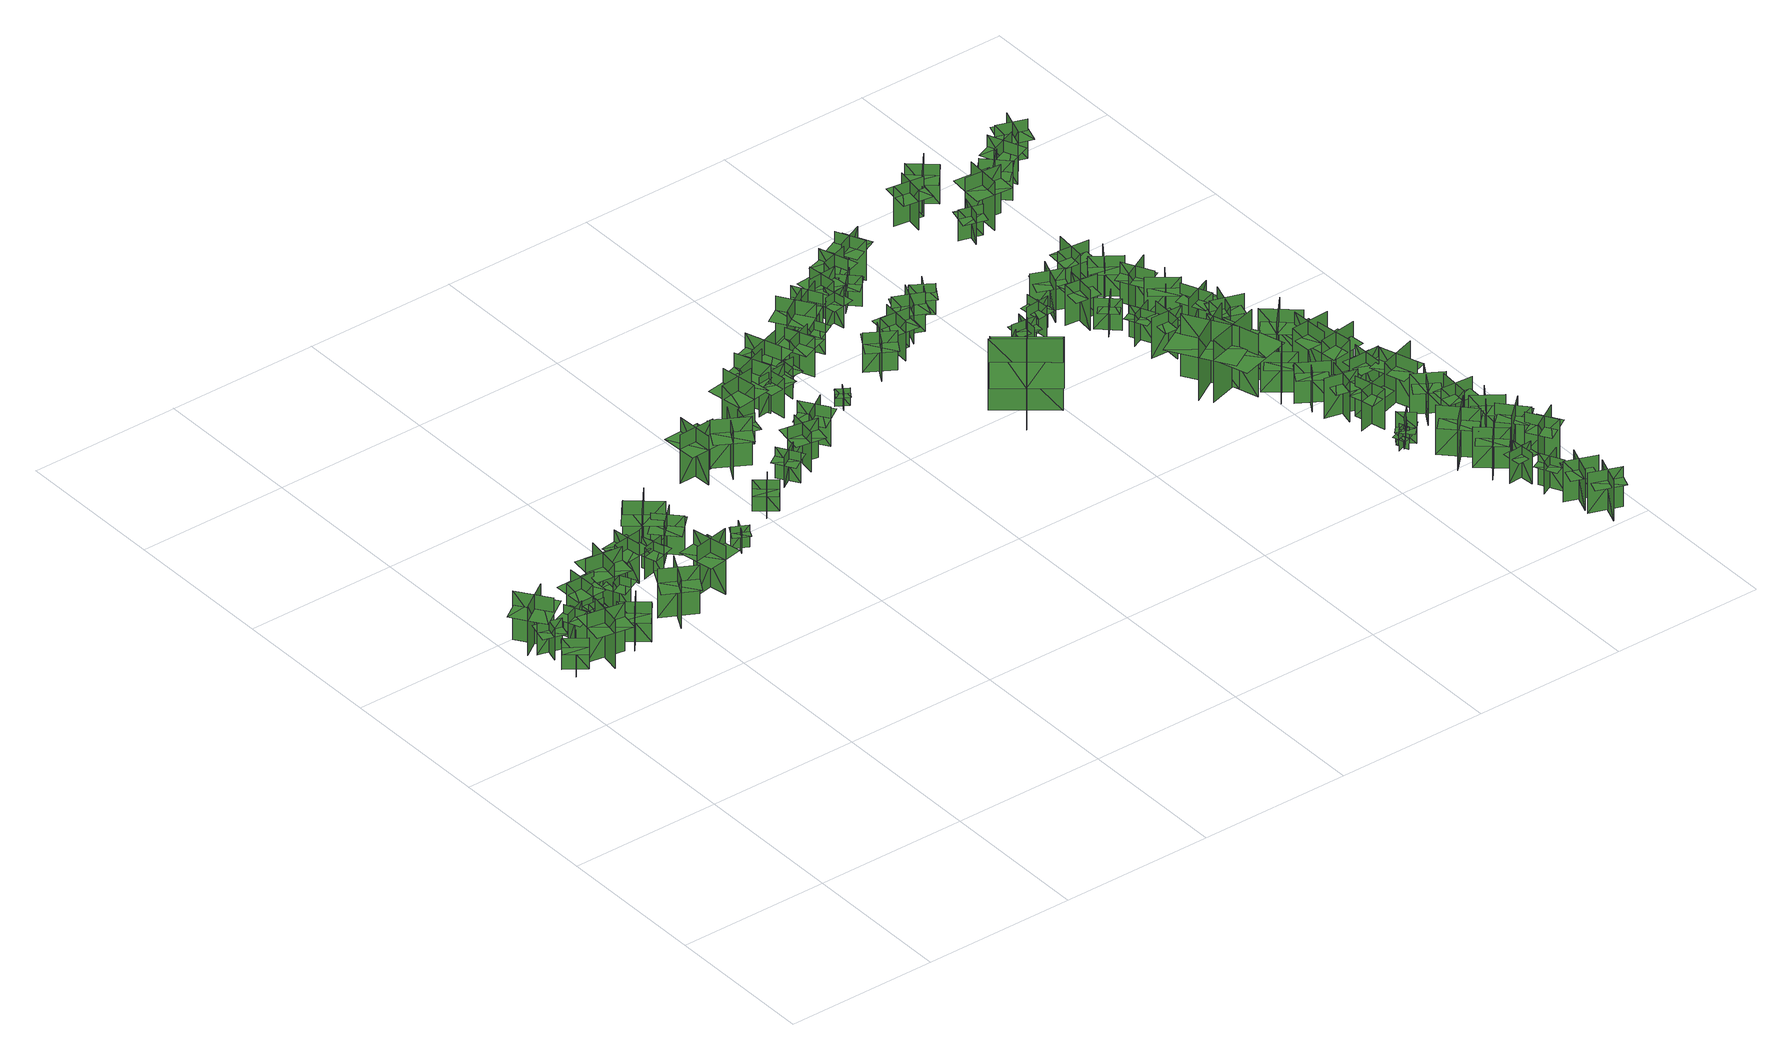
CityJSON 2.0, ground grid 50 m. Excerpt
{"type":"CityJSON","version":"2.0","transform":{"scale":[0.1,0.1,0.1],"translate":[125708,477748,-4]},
"CityObjects":{
"tree1":{"type":"SolitaryVegetationObject","geometry":[{"type":"MultiSurface","lod":"1","boundaries":[[[0,1,2]],[[0,2,3]],[[4,5,6]],[[4,6,7]],[[8,9,10]],[[8,10,11]],[[8,11,12]],[[8,12,13]]]}]},
"tree2":{"type":"SolitaryVegetationObject","geometry":[{"type":"MultiSurface","lod":"1","boundaries":[[[14,15,16]],[[14,16,17]],[[18,19,20]],[[18,20,21]],[[22,23,24]],[[22,24,25]],[[22,25,26]],[[22,26,27]]]}]},
"tree3":{"type":"SolitaryVegetationObject","geometry":[{"type":"MultiSurface","lod":"1","boundaries":[[[28,29,30]],[[28,30,31]],[[32,33,34]],[[32,34,35]],[[36,37,38]],[[36,38,39]],[[36,39,40]],[[36,40,41]]]}]},
"tree4":{"type":"SolitaryVegetationObject","geometry":[{"type":"MultiSurface","lod":"1","boundaries":[[[42,43,44]],[[42,44,45]],[[46,47,48]],[[46,48,49]],[[50,51,52]],[[50,52,53]],[[50,53,54]],[[50,54,55]]]}]},
"tree5":{"type":"SolitaryVegetationObject","geometry":[{"type":"MultiSurface","lod":"1","boundaries":[[[56,57,58]],[[56,58,59]],[[60,61,62]],[[60,62,63]],[[64,65,66]],[[64,66,67]],[[64,67,68]],[[64,68,69]]]}]},
"tree6":{"type":"SolitaryVegetationObject","geometry":[{"type":"MultiSurface","lod":"1","boundaries":[[[70,71,72]],[[70,72,73]],[[74,75,76]],[[74,76,77]],[[78,79,80]],[[78,80,81]],[[78,81,82]],[[78,82,83]]]}]},
"tree7":{"type":"SolitaryVegetationObject","geometry":[{"type":"MultiSurface","lod":"1","boundaries":[[[84,85,86]],[[84,86,87]],[[88,89,90]],[[88,90,91]],[[92,93,94]],[[92,94,95]],[[92,95,96]],[[92,96,97]]]}]},
"tree8":{"type":"SolitaryVegetationObject","geometry":[{"type":"MultiSurface","lod":"1","boundaries":[[[98,99,100]],[[98,100,101]],[[102,103,104]],[[102,104,105]],[[106,107,108]],[[106,108,109]],[[106,109,110]],[[106,110,111]]]}]},
"tree9":{"type":"SolitaryVegetationObject","geometry":[{"type":"MultiSurface","lod":"1","boundaries":[[[112,113,114]],[[112,114,115]],[[116,117,118]],[[116,118,119]],[[120,121,122]],[[120,122,123]],[[120,123,124]],[[120,124,125]]]}]},
"tree10":{"type":"SolitaryVegetationObject","geometry":[{"type":"MultiSurface","lod":"1","boundaries":[[[126,127,128]],[[126,128,129]],[[130,131,132]],[[130,132,133]],[[134,135,136]],[[134,136,137]],[[134,137,138]],[[134,138,139]]]}]},
"tree11":{"type":"SolitaryVegetationObject","geometry":[{"type":"MultiSurface","lod":"1","boundaries":[[[140,141,142]],[[140,142,143]],[[144,145,146]],[[144,146,147]],[[148,149,150]],[[148,150,151]],[[148,151,152]],[[148,152,153]]]}]},
"tree12":{"type":"SolitaryVegetationObject","geometry":[{"type":"MultiSurface","lod":"1","boundaries":[[[154,155,156]],[[154,156,157]],[[158,159,160]],[[158,160,161]],[[162,163,164]],[[162,164,165]],[[162,165,166]],[[162,166,167]]]}]},
"tree13":{"type":"SolitaryVegetationObject","geometry":[{"type":"MultiSurface","lod":"1","boundaries":[[[168,169,170]],[[168,170,171]],[[172,173,174]],[[172,174,175]],[[176,177,178]],[[176,178,179]],[[176,179,180]],[[176,180,181]]]}]},
"tree14":{"type":"SolitaryVegetationObject","geometry":[{"type":"MultiSurface","lod":"1","boundaries":[[[182,183,184]],[[182,184,185]],[[186,187,188]],[[186,188,189]],[[190,191,192]],[[190,192,193]],[[190,193,194]],[[190,194,195]]]}]},
"tree15":{"type":"SolitaryVegetationObject","geometry":[{"type":"MultiSurface","lod":"1","boundaries":[[[196,197,198]],[[196,198,199]],[[200,201,202]],[[200,202,203]],[[204,205,206]],[[204,206,207]],[[204,207,208]],[[204,208,209]]]}]},
"tree16":{"type":"SolitaryVegetationObject","geometry":[{"type":"MultiSurface","lod":"1","boundaries":[[[210,211,212]],[[210,212,213]],[[214,215,216]],[[214,216,217]],[[218,219,220]],[[218,220,221]],[[218,221,222]],[[218,222,223]]]}]},
"tree17":{"type":"SolitaryVegetationObject","geometry":[{"type":"MultiSurface","lod":"1","boundaries":[[[224,225,226]],[[224,226,227]],[[228,229,230]],[[228,230,231]],[[232,233,234]],[[232,234,235]],[[232,235,236]],[[232,236,237]]]}]},
"tree18":{"type":"SolitaryVegetationObject","geometry":[{"type":"MultiSurface","lod":"1","boundaries":[[[238,239,240]],[[238,240,241]],[[242,243,244]],[[242,244,245]],[[246,247,248]],[[246,248,249]],[[246,249,250]],[[246,250,251]]]}]},
"tree19":{"type":"SolitaryVegetationObject","geometry":[{"type":"MultiSurface","lod":"1","boundaries":[[[252,253,254]],[[252,254,255]],[[256,257,258]],[[256,258,259]],[[260,261,262]],[[260,262,263]],[[260,263,264]],[[260,264,265]]]}]},
"tree20":{"type":"SolitaryVegetationObject","geometry":[{"type":"MultiSurface","lod":"1","boundaries":[[[266,267,268]],[[266,268,269]],[[270,271,272]],[[270,272,273]],[[274,275,276]],[[274,276,277]],[[274,277,278]],[[274,278,279]]]}]},
"tree21":{"type":"SolitaryVegetationObject","geometry":[{"type":"MultiSurface","lod":"1","boundaries":[[[280,281,282]],[[280,282,283]],[[284,285,286]],[[284,286,287]],[[288,289,290]],[[288,290,291]],[[288,291,292]],[[288,292,293]]]}]},
"tree22":{"type":"SolitaryVegetationObject","geometry":[{"type":"MultiSurface","lod":"1","boundaries":[[[294,295,296]],[[294,296,297]],[[298,299,300]],[[298,300,301]],[[302,303,304]],[[302,304,305]],[[302,305,306]],[[302,306,307]]]}]},
"tree23":{"type":"SolitaryVegetationObject","geometry":[{"type":"MultiSurface","lod":"1","boundaries":[[[308,309,310]],[[308,310,311]],[[312,313,314]],[[312,314,315]],[[316,317,318]],[[316,318,319]],[[316,319,320]],[[316,320,321]]]}]},
"tree24":{"type":"SolitaryVegetationObject","geometry":[{"type":"MultiSurface","lod":"1","boundaries":[[[322,323,324]],[[322,324,325]],[[326,327,328]],[[326,328,329]],[[330,331,332]],[[330,332,333]],[[330,333,334]],[[330,334,335]]]}]},
"tree25":{"type":"SolitaryVegetationObject","geometry":[{"type":"MultiSurface","lod":"1","boundaries":[[[336,337,338]],[[336,338,339]],[[340,341,342]],[[340,342,343]],[[344,345,346]],[[344,346,347]],[[344,347,348]],[[344,348,349]]]}]},
"tree26":{"type":"SolitaryVegetationObject","geometry":[{"type":"MultiSurface","lod":"1","boundaries":[[[350,351,352]],[[350,352,353]],[[354,355,356]],[[354,356,357]],[[358,359,360]],[[358,360,361]],[[358,361,362]],[[358,362,363]]]}]},
"tree27":{"type":"SolitaryVegetationObject","geometry":[{"type":"MultiSurface","lod":"1","boundaries":[[[364,365,366]],[[364,366,367]],[[368,369,370]],[[368,370,371]],[[372,373,374]],[[372,374,375]],[[372,375,376]],[[372,376,377]]]}]},
"tree28":{"type":"SolitaryVegetationObject","geometry":[{"type":"MultiSurface","lod":"1","boundaries":[[[378,379,380]],[[378,380,381]],[[382,383,384]],[[382,384,385]],[[386,387,388]],[[386,388,389]],[[386,389,390]],[[386,390,391]]]}]},
"tree29":{"type":"SolitaryVegetationObject","geometry":[{"type":"MultiSurface","lod":"1","boundaries":[[[392,393,394]],[[392,394,395]],[[396,397,398]],[[396,398,399]],[[400,401,402]],[[400,402,403]],[[400,403,404]],[[400,404,405]]]}]},
"tree30":{"type":"SolitaryVegetationObject","geometry":[{"type":"MultiSurface","lod":"1","boundaries":[[[406,407,408]],[[406,408,409]],[[410,411,412]],[[410,412,413]],[[414,415,416]],[[414,416,417]],[[414,417,418]],[[414,418,419]]]}]},
"tree31":{"type":"SolitaryVegetationObject","geometry":[{"type":"MultiSurface","lod":"1","boundaries":[[[420,421,422]],[[420,422,423]],[[424,425,426]],[[424,426,427]],[[428,429,430]],[[428,430,431]],[[428,431,432]],[[428,432,433]]]}]},
"tree32":{"type":"SolitaryVegetationObject","geometry":[{"type":"MultiSurface","lod":"1","boundaries":[[[434,435,436]],[[434,436,437]],[[438,439,440]],[[438,440,441]],[[442,443,444]],[[442,444,445]],[[442,445,446]],[[442,446,447]]]}]},
"tree33":{"type":"SolitaryVegetationObject","geometry":[{"type":"MultiSurface","lod":"1","boundaries":[[[448,449,450]],[[448,450,451]],[[452,453,454]],[[452,454,455]],[[456,457,458]],[[456,458,459]],[[456,459,460]],[[456,460,461]]]}]},
"tree34":{"type":"SolitaryVegetationObject","geometry":[{"type":"MultiSurface","lod":"1","boundaries":[[[462,463,464]],[[462,464,465]],[[466,467,468]],[[466,468,469]],[[470,471,472]],[[470,472,473]],[[470,473,474]],[[470,474,475]]]}]},
"tree35":{"type":"SolitaryVegetationObject","geometry":[{"type":"MultiSurface","lod":"1","boundaries":[[[476,477,478]],[[476,478,479]],[[480,481,482]],[[480,482,483]],[[484,485,486]],[[484,486,487]],[[484,487,488]],[[484,488,489]]]}]},
"tree36":{"type":"SolitaryVegetationObject","geometry":[{"type":"MultiSurface","lod":"1","boundaries":[[[490,491,492]],[[490,492,493]],[[494,495,496]],[[494,496,497]],[[498,499,500]],[[498,500,501]],[[498,501,502]],[[498,502,503]]]}]},
"tree37":{"type":"SolitaryVegetationObject","geometry":[{"type":"MultiSurface","lod":"1","boundaries":[[[504,505,506]],[[504,506,507]],[[508,509,510]],[[508,510,511]],[[512,513,514]],[[512,514,515]],[[512,515,516]],[[512,516,517]]]}]},
"tree38":{"type":"SolitaryVegetationObject","geometry":[{"type":"MultiSurface","lod":"1","boundaries":[[[518,519,520]],[[518,520,521]],[[522,523,524]],[[522,524,525]],[[526,527,528]],[[526,528,529]],[[526,529,530]],[[526,530,531]]]}]},
"tree39":{"type":"SolitaryVegetationObject","geometry":[{"type":"MultiSurface","lod":"1","boundaries":[[[532,533,534]],[[532,534,535]],[[536,537,538]],[[536,538,539]],[[540,541,542]],[[540,542,543]],[[540,543,544]],[[540,544,545]]]}]},
"tree40":{"type":"SolitaryVegetationObject","geometry":[{"type":"MultiSurface","lod":"1","boundaries":[[[546,547,548]],[[546,548,549]],[[550,551,552]],[[550,552,553]],[[554,555,556]],[[554,556,557]],[[554,557,558]],[[554,558,559]]]}]},
"tree41":{"type":"SolitaryVegetationObject","geometry":[{"type":"MultiSurface","lod":"1","boundaries":[[[560,561,562]],[[560,562,563]],[[564,565,566]],[[564,566,567]],[[568,569,570]],[[568,570,571]],[[568,571,572]],[[568,572,573]]]}]},
"tree42":{"type":"SolitaryVegetationObject","geometry":[{"type":"MultiSurface","lod":"1","boundaries":[[[574,575,576]],[[574,576,577]],[[578,579,580]],[[578,580,581]],[[582,583,584]],[[582,584,585]],[[582,585,586]],[[582,586,587]]]}]},
"tree43":{"type":"SolitaryVegetationObject","geometry":[{"type":"MultiSurface","lod":"1","boundaries":[[[588,589,590]],[[588,590,591]],[[592,593,594]],[[592,594,595]],[[596,597,598]],[[596,598,599]],[[596,600,601]],[[596,601,597]]]}]},
"tree44":{"type":"SolitaryVegetationObject","geometry":[{"type":"MultiSurface","lod":"1","boundaries":[[[602,603,604]],[[602,604,605]],[[606,607,608]],[[606,608,609]],[[610,611,612]],[[610,612,613]],[[610,613,614]],[[610,614,615]]]}]},
"tree45":{"type":"SolitaryVegetationObject","geometry":[{"type":"MultiSurface","lod":"1","boundaries":[[[616,617,618]],[[616,618,619]],[[620,621,622]],[[620,622,623]],[[624,625,626]],[[624,626,627]],[[624,627,628]],[[624,628,629]]]}]},
"tree46":{"type":"SolitaryVegetationObject","geometry":[{"type":"MultiSurface","lod":"1","boundaries":[[[630,631,632]],[[630,632,633]],[[634,635,636]],[[634,636,637]],[[638,639,640]],[[638,640,641]],[[638,642,643]],[[638,643,639]]]}]},
"tree47":{"type":"SolitaryVegetationObject","geometry":[{"type":"MultiSurface","lod":"1","boundaries":[[[644,645,646]],[[644,646,647]],[[648,649,650]],[[648,650,651]],[[652,653,654]],[[652,654,655]],[[652,655,656]],[[652,656,657]]]}]},
"tree48":{"type":"SolitaryVegetationObject","geometry":[{"type":"MultiSurface","lod":"1","boundaries":[[[658,659,660]],[[658,660,661]],[[662,663,664]],[[662,664,665]],[[666,667,668]],[[666,668,669]],[[666,670,671]],[[666,671,667]]]}]},
"tree49":{"type":"SolitaryVegetationObject","geometry":[{"type":"MultiSurface","lod":"1","boundaries":[[[672,673,674]],[[672,674,675]],[[676,677,678]],[[676,678,679]],[[680,681,682]],[[680,682,683]],[[680,683,684]],[[680,684,685]]]}]},
"tree50":{"type":"SolitaryVegetationObject","geometry":[{"type":"MultiSurface","lod":"1","boundaries":[[[686,687,688]],[[686,688,689]],[[690,691,692]],[[690,692,693]],[[694,695,696]],[[694,696,697]],[[694,697,698]],[[694,698,699]]]}]},
"tree51":{"type":"SolitaryVegetationObject","geometry":[{"type":"MultiSurface","lod":"1","boundaries":[[[700,701,702]],[[700,702,703]],[[704,705,706]],[[704,706,707]],[[708,709,710]],[[708,710,711]],[[708,712,713]],[[708,713,709]]]}]},
"tree52":{"type":"SolitaryVegetationObject","geometry":[{"type":"MultiSurface","lod":"1","boundaries":[[[714,715,716]],[[714,716,717]],[[718,719,720]],[[718,720,721]],[[722,723,724]],[[722,724,725]],[[722,726,727]],[[722,727,723]]]}]},
"tree53":{"type":"SolitaryVegetationObject","geometry":[{"type":"MultiSurface","lod":"1","boundaries":[[[728,729,730]],[[728,730,731]],[[732,733,734]],[[732,734,735]],[[736,737,738]],[[736,738,739]],[[736,740,741]],[[736,741,737]]]}]},
"tree54":{"type":"SolitaryVegetationObject","geometry":[{"type":"MultiSurface","lod":"1","boundaries":[[[742,743,744]],[[742,744,745]],[[746,747,748]],[[746,748,749]],[[750,751,752]],[[750,752,753]],[[750,754,755]],[[750,755,751]]]}]},
"tree55":{"type":"SolitaryVegetationObject","geometry":[{"type":"MultiSurface","lod":"1","boundaries":[[[756,757,758]],[[756,758,759]],[[760,761,762]],[[760,762,763]],[[764,765,766]],[[764,766,767]],[[764,768,769]],[[764,769,765]]]}]},
"tree56":{"type":"SolitaryVegetationObject","geometry":[{"type":"MultiSurface","lod":"1","boundaries":[[[770,771,772]],[[770,772,773]],[[774,775,776]],[[774,776,777]],[[778,779,780]],[[778,780,781]],[[778,782,783]],[[778,783,779]]]}]},
"tree57":{"type":"SolitaryVegetationObject","geometry":[{"type":"MultiSurface","lod":"1","boundaries":[[[784,785,786]],[[784,786,787]],[[788,789,790]],[[788,790,791]],[[792,793,789]],[[792,789,788]],[[794,795,785]],[[794,785,784]],[[784,785,796]],[[784,796,797]],[[784,798,799]],[[784,799,785]]]}]},
"tree58":{"type":"SolitaryVegetationObject","geometry":[{"type":"MultiSurface","lod":"1","boundaries":[[[800,801,802]],[[800,802,803]],[[804,805,806]],[[804,806,807]],[[808,809,810]],[[808,810,811]],[[808,812,813]],[[808,813,809]]]}]},
"tree59":{"type":"SolitaryVegetationObject","geometry":[{"type":"MultiSurface","lod":"1","boundaries":[[[814,815,816]],[[814,816,817]],[[818,819,820]],[[818,820,821]],[[822,823,824]],[[822,824,825]],[[822,826,827]],[[822,827,823]]]}]},
"tree60":{"type":"SolitaryVegetationObject","geometry":[{"type":"MultiSurface","lod":"1","boundaries":[[[828,829,830]],[[828,830,831]],[[832,833,834]],[[832,834,835]],[[836,837,833]],[[836,833,832]],[[838,839,829]],[[838,829,828]],[[828,829,840]],[[828,840,841]],[[828,842,843]],[[828,843,829]]]}]},
"tree61":{"type":"SolitaryVegetationObject","geometry":[{"type":"MultiSurface","lod":"1","boundaries":[[[844,845,846]],[[844,846,847]],[[848,849,850]],[[848,850,851]],[[852,853,854]],[[852,854,855]],[[852,856,857]],[[852,857,853]]]}]},
"tree62":{"type":"SolitaryVegetationObject","geometry":[{"type":"MultiSurface","lod":"1","boundaries":[[[858,859,860]],[[858,860,861]],[[862,863,864]],[[862,864,865]],[[866,867,868]],[[866,868,869]],[[866,870,871]],[[866,871,867]]]}]},
"tree63":{"type":"SolitaryVegetationObject","geometry":[{"type":"MultiSurface","lod":"1","boundaries":[[[872,873,874]],[[872,874,875]],[[876,877,878]],[[876,878,879]],[[880,881,882]],[[880,882,883]],[[880,884,885]],[[880,885,881]]]}]},
"tree64":{"type":"SolitaryVegetationObject","geometry":[{"type":"MultiSurface","lod":"1","boundaries":[[[886,887,888]],[[886,888,889]],[[890,891,892]],[[890,892,893]],[[894,895,896]],[[894,896,897]],[[894,898,899]],[[894,899,895]]]}]},
"tree65":{"type":"SolitaryVegetationObject","geometry":[{"type":"MultiSurface","lod":"1","boundaries":[[[900,901,902]],[[900,902,903]],[[904,905,906]],[[904,906,907]],[[908,909,910]],[[908,910,911]],[[908,912,913]],[[908,913,909]]]}]},
"tree66":{"type":"SolitaryVegetationObject","geometry":[{"type":"MultiSurface","lod":"1","boundaries":[[[914,915,916]],[[914,916,917]],[[918,919,920]],[[918,920,921]],[[922,923,924]],[[922,924,925]],[[922,926,927]],[[922,927,923]]]}]},
"tree67":{"type":"SolitaryVegetationObject","geometry":[{"type":"MultiSurface","lod":"1","boundaries":[[[928,929,930]],[[928,930,931]],[[932,933,934]],[[932,934,935]],[[936,937,938]],[[936,938,939]],[[936,940,941]],[[936,941,937]]]}]},
"tree68":{"type":"SolitaryVegetationObject","geometry":[{"type":"MultiSurface","lod":"1","boundaries":[[[942,943,944]],[[942,944,945]],[[946,947,948]],[[946,948,949]],[[950,951,952]],[[950,952,953]],[[950,954,955]],[[950,955,951]]]}]},
"tree69":{"type":"SolitaryVegetationObject","geometry":[{"type":"MultiSurface","lod":"1","boundaries":[[[956,957,958]],[[956,958,959]],[[960,961,962]],[[960,962,963]],[[964,965,966]],[[964,966,967]],[[964,968,969]],[[964,969,965]]]}]},
"tree70":{"type":"SolitaryVegetationObject","geometry":[{"type":"MultiSurface","lod":"1","boundaries":[[[970,971,972]],[[970,972,973]],[[974,975,976]],[[974,976,977]],[[978,979,980]],[[978,980,981]],[[978,982,983]],[[978,983,979]]]}]},
"tree71":{"type":"SolitaryVegetationObject","geometry":[{"type":"MultiSurface","lod":"1","boundaries":[[[984,985,986]],[[984,986,987]],[[988,989,990]],[[988,990,991]],[[992,993,994]],[[992,994,995]],[[992,995,996]],[[992,996,997]]]}]},
"tree72":{"type":"SolitaryVegetationObject","geometry":[{"type":"MultiSurface","lod":"1","boundaries":[[[998,999,1000]],[[998,1000,1001]],[[1002,1003,1004]],[[1002,1004,1005]],[[1006,1007,1008]],[[1006,1008,1009]],[[1006,1010,1011]],[[1006,1011,1007]]]}]},
"tree73":{"type":"SolitaryVegetationObject","geometry":[{"type":"MultiSurface","lod":"1","boundaries":[[[1012,1013,1014]],[[1012,1014,1015]],[[1016,1017,1018]],[[1016,1018,1019]],[[1020,1021,1022]],[[1020,1022,1023]],[[1020,1024,1025]],[[1020,1025,1021]]]}]},
"tree74":{"type":"SolitaryVegetationObject","geometry":[{"type":"MultiSurface","lod":"1","boundaries":[[[1026,1027,1028]],[[1026,1028,1029]],[[1030,1031,1032]],[[1030,1032,1033]],[[1034,1035,1036]],[[1034,1036,1037]],[[1034,1038,1039]],[[1034,1039,1035]]]}]},
"tree75":{"type":"SolitaryVegetationObject","geometry":[{"type":"MultiSurface","lod":"1","boundaries":[[[1040,1041,1042]],[[1040,1042,1043]],[[1044,1045,1046]],[[1044,1046,1047]],[[1048,1049,1050]],[[1048,1050,1051]],[[1048,1052,1053]],[[1048,1053,1049]]]}]},
"tree76":{"type":"SolitaryVegetationObject","geometry":[{"type":"MultiSurface","lod":"1","boundaries":[[[1054,1055,1056]],[[1054,1056,1057]],[[1058,1059,1060]],[[1058,1060,1061]],[[1062,1063,1064]],[[1062,1064,1065]],[[1062,1066,1067]],[[1062,1067,1063]]]}]},
"tree77":{"type":"SolitaryVegetationObject","geometry":[{"type":"MultiSurface","lod":"1","boundaries":[[[1068,1069,1070]],[[1068,1070,1071]],[[1072,1073,1074]],[[1072,1074,1075]],[[1076,1077,1078]],[[1076,1078,1079]],[[1076,1080,1081]],[[1076,1081,1077]]]}]},
"tree78":{"type":"SolitaryVegetationObject","geometry":[{"type":"MultiSurface","lod":"1","boundaries":[[[1082,1083,1084]],[[1082,1084,1085]],[[1086,1087,1088]],[[1086,1088,1089]],[[1090,1091,1092]],[[1090,1092,1093]],[[1090,1093,1094]],[[1090,1094,1095]]]}]},
"tree79":{"type":"SolitaryVegetationObject","geometry":[{"type":"MultiSurface","lod":"1","boundaries":[[[1096,1097,1098]],[[1096,1098,1099]],[[1100,1101,1102]],[[1100,1102,1103]],[[1104,1105,1106]],[[1104,1106,1107]],[[1104,1108,1109]],[[1104,1109,1105]]]}]},
"tree80":{"type":"SolitaryVegetationObject","geometry":[{"type":"MultiSurface","lod":"1","boundaries":[[[1110,1111,1112]],[[1110,1112,1113]],[[1114,1115,1116]],[[1114,1116,1117]],[[1118,1119,1120]],[[1118,1120,1121]],[[1118,1122,1123]],[[1118,1123,1119]]]}]},
"tree81":{"type":"SolitaryVegetationObject","geometry":[{"type":"MultiSurface","lod":"1","boundaries":[[[1124,1125,1126]],[[1124,1126,1127]],[[1128,1129,1130]],[[1128,1130,1131]],[[1132,1133,1134]],[[1132,1134,1135]],[[1132,1136,1137]],[[1132,1137,1133]]]}]},
"tree82":{"type":"SolitaryVegetationObject","geometry":[{"type":"MultiSurface","lod":"1","boundaries":[[[1138,1139,1140]],[[1138,1140,1141]],[[1142,1143,1144]],[[1142,1144,1145]],[[1146,1147,1148]],[[1146,1148,1149]],[[1146,1150,1151]],[[1146,1151,1147]]]}]},
"tree83":{"type":"SolitaryVegetationObject","geometry":[{"type":"MultiSurface","lod":"1","boundaries":[[[1152,1153,1154]],[[1152,1154,1155]],[[1156,1157,1158]],[[1156,1158,1159]],[[1160,1161,1162]],[[1160,1162,1163]],[[1160,1164,1165]],[[1160,1165,1161]]]}]},
"tree84":{"type":"SolitaryVegetationObject","geometry":[{"type":"MultiSurface","lod":"1","boundaries":[[[1166,1167,1168]],[[1166,1168,1169]],[[1170,1171,1172]],[[1170,1172,1173]],[[1174,1175,1176]],[[1174,1176,1177]],[[1174,1178,1179]],[[1174,1179,1175]]]}]},
"tree85":{"type":"SolitaryVegetationObject","geometry":[{"type":"MultiSurface","lod":"1","boundaries":[[[1180,1181,1182]],[[1180,1182,1183]],[[1184,1185,1186]],[[1184,1186,1187]],[[1188,1189,1190]],[[1188,1190,1191]],[[1188,1192,1193]],[[1188,1193,1189]]]}]},
"tree86":{"type":"SolitaryVegetationObject","geometry":[{"type":"MultiSurface","lod":"1","boundaries":[[[1194,1195,1196]],[[1194,1196,1197]],[[1198,1199,1200]],[[1198,1200,1201]],[[1202,1203,1204]],[[1202,1204,1205]],[[1202,1206,1207]],[[1202,1207,1203]]]}]},
"tree87":{"type":"SolitaryVegetationObject","geometry":[{"type":"MultiSurface","lod":"1","boundaries":[[[1208,1209,1210]],[[1208,1210,1211]],[[1212,1213,1214]],[[1212,1214,1215]],[[1216,1217,1218]],[[1216,1218,1219]],[[1216,1220,1221]],[[1216,1221,1217]]]}]},
"tree88":{"type":"SolitaryVegetationObject","geometry":[{"type":"MultiSurface","lod":"1","boundaries":[[[1222,1223,1224]],[[1222,1224,1225]],[[1226,1227,1228]],[[1226,1228,1229]],[[1230,1231,1232]],[[1230,1232,1233]],[[1230,1234,1235]],[[1230,1235,1231]]]}]},
"tree89":{"type":"SolitaryVegetationObject","geometry":[{"type":"MultiSurface","lod":"1","boundaries":[[[1236,1237,1238]],[[1236,1238,1239]],[[1240,1241,1242]],[[1240,1242,1243]],[[1244,1245,1246]],[[1244,1246,1247]],[[1244,1247,1248]],[[1244,1248,1249]]]}]},
"tree90":{"type":"SolitaryVegetationObject","geometry":[{"type":"MultiSurface","lod":"1","boundaries":[[[1250,1251,1252]],[[1250,1252,1253]],[[1254,1255,1256]],[[1254,1256,1257]],[[1258,1259,1260]],[[1258,1260,1261]],[[1258,1261,1262]],[[1258,1262,1263]]]}]},
"tree91":{"type":"SolitaryVegetationObject","geometry":[{"type":"MultiSurface","lod":"1","boundaries":[[[1264,1265,1266]],[[1264,1266,1267]],[[1268,1269,1270]],[[1268,1270,1271]],[[1272,1273,1274]],[[1272,1274,1275]],[[1272,1275,1276]],[[1272,1276,1277]]]}]},
"tree92":{"type":"SolitaryVegetationObject","geometry":[{"type":"MultiSurface","lod":"1","boundaries":[[[1278,1279,1280]],[[1278,1280,1281]],[[1282,1283,1284]],[[1282,1284,1285]],[[1286,1287,1288]],[[1286,1288,1289]],[[1286,1289,1290]],[[1286,1290,1291]]]}]},
"tree93":{"type":"SolitaryVegetationObject","geometry":[{"type":"MultiSurface","lod":"1","boundaries":[[[1292,1293,1294]],[[1292,1294,1295]],[[1296,1297,1298]],[[1296,1298,1299]],[[1300,1301,1302]],[[1300,1302,1303]],[[1300,1303,1304]],[[1300,1304,1305]]]}]}
},
"vertices":[
[76,1233,8],[122,1296,8],[122,1296,116],[76,1233,116],[128,1241,8],[65,1287,8],[65,1287,116],[128,1241,116],[128,1241,86],[150,1272,86],[88,1318,86],[65,1287,86],[42,1256,86],[105,1210,86],
[99,1412,9],[78,1337,9],[78,1337,117],[99,1412,117],[54,1386,9],[129,1366,9],[129,1366,117],[54,1386,117],[54,1386,87],[44,1349,87],[118,1328,87],[129,1366,87],[139,1403,87],[65,1424,87],
[120,1395,4],[51,1495,4],[51,1495,174],[120,1395,174],[135,1474,4],[35,1406,4],[35,1406,174],[135,1474,174],[135,1474,126],[101,1524,126],[0,1456,126],[35,1406,126],[69,1355,126],[170,1424,126],
[211,1318,7],[190,1198,7],[190,1198,176],[211,1318,176],[145,1272,7],[264,1250,7],[264,1250,176],[145,1272,176],[145,1272,128],[134,1212,128],[254,1190,128],[264,1250,128],[275,1310,128],[155,1332,128],
[174,1416,9],[203,1345,9],[203,1345,117],[174,1416,117],[153,1369,9],[225,1398,9],[225,1398,117],[153,1369,117],[153,1369,87],[168,1333,87],[240,1362,87],[225,1398,87],[211,1434,87],[139,1405,87],
[287,1233,7],[351,1309,7],[351,1309,146],[287,1233,146],[353,1238,7],[276,1302,7],[276,1302,146],[353,1238,146],[353,1238,107],[385,1276,107],[308,1340,107],[276,1302,107],[245,1264,107],[321,1200,107],
[309,1404,12],[254,1404,12],[254,1404,89],[309,1404,89],[283,1430,12],[284,1375,12],[284,1375,89],[283,1430,89],[283,1430,67],[256,1430,67],[256,1375,67],[284,1375,67],[311,1375,67],[311,1430,67],
[318,1462,7],[219,1459,7],[219,1459,145],[318,1462,145],[271,1508,7],[273,1408,7],[273,1408,145],[271,1508,145],[271,1508,106],[221,1507,106],[223,1407,106],[273,1408,106],[323,1410,106],[321,1509,106],
[403,1398,11],[369,1467,11],[369,1467,118],[403,1398,118],[420,1446,11],[351,1413,11],[351,1413,118],[420,1446,118],[420,1446,88],[403,1481,88],[334,1447,88],[351,1413,88],[367,1378,88],[437,1412,88],
[376,1540,6],[360,1419,6],[360,1419,175],[376,1540,175],[311,1490,6],[432,1475,6],[432,1475,175],[311,1490,175],[311,1490,128],[304,1430,128],[424,1415,128],[432,1475,128],[440,1535,128],[319,1551,128],
[518,1346,6],[461,1239,6],[461,1239,176],[518,1346,176],[441,1323,6],[548,1265,6],[548,1265,176],[441,1323,176],[441,1323,128],[412,1269,128],[519,1212,128],[548,1265,128],[577,1319,128],[469,1377,128],
[505,1490,5],[492,1588,5],[492,1588,144],[505,1490,144],[546,1542,5],[447,1529,5],[447,1529,144],[546,1542,144],[546,1542,105],[539,1592,105],[440,1578,105],[447,1529,105],[454,1480,105],[552,1493,105],
[579,1469,9],[558,1544,9],[558,1544,117],[579,1469,117],[604,1514,9],[529,1493,9],[529,1493,117],[604,1514,117],[604,1514,87],[594,1551,87],[519,1530,87],[529,1493,87],[540,1456,87],[614,1477,87],
[597,1338,7],[717,1361,7],[717,1361,177],[597,1338,177],[664,1292,7],[641,1411,7],[641,1411,177],[664,1292,177],[664,1292,129],[724,1303,129],[701,1423,129],[641,1411,129],[582,1400,129],[604,1281,129],
[577,1656,3],[671,1578,3],[671,1578,172],[577,1656,172],[584,1575,3],[662,1668,3],[662,1668,172],[584,1575,172],[584,1575,125],[631,1536,125],[709,1629,125],[662,1668,125],[615,1707,125],[537,1614,125],
[689,1585,9],[617,1516,9],[617,1516,147],[689,1585,147],[623,1587,9],[691,1515,9],[691,1515,147],[623,1587,147],[623,1587,109],[586,1553,109],[655,1480,109],[691,1515,109],[727,1549,109],[659,1621,109],
[848,1467,12],[822,1418,12],[822,1418,89],[848,1467,89],[812,1456,12],[861,1430,12],[861,1430,89],[812,1456,89],[812,1456,67],[799,1432,67],[848,1406,67],[861,1430,67],[874,1455,67],[825,1481,67],
[989,1516,9],[1038,1576,9],[1038,1576,117],[989,1516,117],[1040,1521,9],[980,1570,9],[980,1570,117],[1040,1521,117],[1040,1521,87],[1065,1551,87],[1005,1600,87],[980,1570,87],[956,1540,87],[1016,1491,87],
[907,1810,3],[1028,1815,3],[1028,1815,173],[907,1810,173],[966,1755,3],[961,1877,3],[961,1877,173],[966,1755,173],[966,1755,125],[1027,1758,125],[1022,1879,125],[961,1877,125],[900,1874,125],[906,1752,125],
[1036,1839,9],[1044,1839,9],[1044,1849,9],[1036,1849,9],[1040,1839,12],[1040,1839,5],[1040,1849,5],[1040,1849,12],[1040,1846,12],[1044,1846,12],[1044,1846,5],[1040,1846,5],[1036,1846,5],[1036,1846,12],
[1095,1832,8],[1034,1727,8],[1034,1727,177],[1095,1832,177],[1017,1812,8],[1122,1751,8],[1122,1751,177],[1017,1812,177],[1017,1812,130],[986,1760,130],[1091,1698,130],[1122,1751,130],[1153,1803,130],[1048,1865,130],
[1122,1603,11],[1187,1644,11],[1187,1644,118],[1122,1603,118],[1172,1591,11],[1131,1657,11],[1131,1657,118],[1172,1591,118],[1172,1591,88],[1205,1611,88],[1164,1677,88],[1131,1657,88],[1098,1636,88],[1139,1570,88],
[1189,1826,10],[1113,1844,10],[1113,1844,118],[1189,1826,118],[1162,1870,10],[1144,1795,10],[1144,1795,118],[1162,1870,118],[1162,1870,87],[1124,1879,87],[1106,1804,87],[1144,1795,87],[1182,1785,87],[1200,1861,87],
[1245,1715,11],[1230,1616,11],[1230,1616,149],[1245,1715,149],[1192,1676,11],[1290,1660,11],[1290,1660,149],[1192,1676,149],[1192,1676,110],[1184,1627,110],[1282,1611,110],[1290,1660,110],[1298,1710,110],[1199,1725,110],
[1271,1945,4],[1151,1927,4],[1151,1927,173],[1271,1945,173],[1206,1994,4],[1225,1873,4],[1225,1873,173],[1206,1994,173],[1206,1994,125],[1146,1984,125],[1165,1864,125],[1225,1873,125],[1285,1882,125],[1267,2003,125],
[1352,1682,11],[1296,1765,11],[1296,1765,149],[1352,1682,149],[1365,1747,11],[1282,1692,11],[1282,1692,149],[1365,1747,149],[1365,1747,110],[1337,1789,110],[1255,1733,110],[1282,1692,110],[1310,1651,110],[1393,1706,110],
[1355,2004,3],[1241,1960,3],[1241,1960,172],[1355,2004,172],[1280,2037,3],[1325,1924,3],[1325,1924,172],[1280,2037,172],[1280,2037,124],[1224,2015,124],[1268,1901,124],[1325,1924,124],[1382,1946,124],[1337,2059,124],
[1326,1978,7],[1338,1879,7],[1338,1879,145],[1326,1978,145],[1285,1926,7],[1384,1938,7],[1384,1938,145],[1285,1926,145],[1285,1926,107],[1291,1877,107],[1390,1888,107],[1384,1938,107],[1378,1987,107],[1279,1976,107],
[1406,1980,2],[1367,2095,2],[1367,2095,172],[1406,1980,172],[1442,2052,2],[1327,2014,2],[1327,2014,172],[1442,2052,172],[1442,2052,124],[1423,2110,124],[1307,2071,124],[1327,2014,124],[1346,1956,124],[1462,1995,124],
[1450,1980,8],[1373,1978,8],[1373,1978,116],[1450,1980,116],[1414,2016,8],[1415,1938,8],[1415,1938,116],[1414,2016,116],[1414,2016,86],[1375,2015,86],[1376,1938,86],[1415,1938,86],[1454,1939,86],[1452,2016,86],
[1519,1805,13],[1482,1829,13],[1482,1829,74],[1519,1805,74],[1513,1834,13],[1489,1797,13],[1489,1797,74],[1513,1834,74],[1513,1834,57],[1494,1846,57],[1470,1809,57],[1489,1797,57],[1508,1785,57],[1531,1822,57],
[1557,2051,7],[1465,2014,7],[1465,2014,146],[1557,2051,146],[1496,2077,7],[1533,1985,7],[1533,1985,146],[1496,2077,146],[1496,2077,107],[1450,2058,107],[1487,1966,107],[1533,1985,107],[1580,2003,107],[1542,2096,107],
[1627,2169,3],[1525,2103,3],[1525,2103,172],[1627,2169,172],[1548,2186,3],[1615,2084,3],[1615,2084,172],[1548,2186,172],[1548,2186,124],[1497,2153,124],[1563,2051,124],[1615,2084,124],[1666,2118,124],[1599,2220,124],
[1625,2055,7],[1590,2124,7],[1590,2124,115],[1625,2055,115],[1642,2104,7],[1573,2069,7],[1573,2069,115],[1642,2104,115],[1642,2104,85],[1624,2138,85],[1555,2103,85],[1573,2069,85],[1590,2034,85],[1659,2069,85],
[1718,1932,9],[1667,1847,9],[1667,1847,147],[1718,1932,147],[1653,1916,9],[1739,1865,9],[1739,1865,147],[1653,1916,147],[1653,1916,108],[1628,1873,108],[1714,1823,108],[1739,1865,108],[1764,1908,108],[1679,1959,108],
[1690,2148,3],[1642,2235,3],[1642,2235,141],[1690,2148,141],[1709,2211,3],[1621,2163,3],[1621,2163,141],[1709,2211,141],[1709,2211,103],[1685,2255,103],[1597,2207,103],[1621,2163,103],[1645,2120,103],[1733,2168,103],
[1980,1406,17],[1980,1406,265],[1813,1539,265],[1813,1539,17],[1837,1392,17],[1837,1392,265],[1965,1554,265],[1965,1554,17],[1817,1368,185],[1901,1301,185],[2060,1502,185],[1977,1568,185],[1893,1635,185],[1733,1434,185],
[1834,1932,10],[1735,1941,10],[1735,1941,149],[1834,1932,149],[1792,1983,10],[1783,1884,10],[1783,1884,149],[1792,1983,149],[1792,1983,110],[1743,1988,110],[1734,1888,110],[1783,1884,110],[1833,1879,110],[1842,1978,110],
[1705,2154,8],[1781,2167,8],[1781,2167,115],[1705,2154,115],[1747,2124,8],[1734,2200,8],[1734,2200,115],[1747,2124,115],[1747,2124,85],[1785,2130,85],[1772,2206,85],[1734,2200,85],[1696,2194,85],[1708,2117,85],
[1743,2276,1],[1752,2177,1],[1752,2177,140],[1743,2276,140],[1701,2225,1],[1800,2234,1],[1800,2234,140],[1701,2225,140],[1701,2225,101],[1705,2176,101],[1804,2185,101],[1800,2234,101],[1795,2284,101],[1696,2275,101],
[1918,1965,10],[1827,2006,10],[1827,2006,148],[1918,1965,148],[1894,2027,10],[1854,1936,10],[1854,1936,148],[1894,2027,148],[1894,2027,109],[1849,2047,109],[1808,1956,109],[1854,1936,109],[1899,1916,109],[1940,2007,109],
[1851,2231,8],[1796,2177,8],[1796,2177,115],[1851,2231,115],[1800,2232,8],[1854,2176,8],[1854,2176,115],[1800,2232,115],[1800,2232,85],[1772,2205,85],[1826,2150,85],[1854,2176,85],[1881,2203,85],[1828,2259,85],
[2025,1629,7],[1974,1694,7],[1974,1694,117],[2025,1629,117],[2033,1694,7],[1968,1643,7],[1968,1643,117],[2033,1694,117],[2021,1635,88],[1974,1694,88],[1948,1674,88],[1995,1614,88],[2047,1655,88],[2000,1714,88],
[1849,2236,3],[1819,2331,3],[1819,2331,141],[1849,2236,141],[1880,2294,3],[1785,2264,3],[1785,2264,141],[1880,2294,141],[1880,2294,103],[1865,2342,103],[1770,2312,103],[1785,2264,103],[1800,2217,103],[1895,2247,103],
[1994,2014,10],[1928,2055,10],[1928,2055,118],[1994,2014,118],[1983,2065,10],[1942,1999,10],[1942,1999,118],[1983,2065,118],[1983,2065,88],[1950,2085,88],[1909,2020,88],[1942,1999,88],[1975,1978,88],[2016,2044,88],
[2039,1719,6],[2122,1712,6],[2122,1712,116],[2039,1719,116],[2082,1669,6],[2089,1751,6],[2089,1751,116],[2082,1669,116],[2046,1718,87],[2122,1712,87],[2124,1744,87],[2049,1750,87],[2043,1685,87],[2119,1679,87],
[1906,2368,3],[1948,2277,3],[1948,2277,142],[1906,2368,142],[1883,2306,3],[1973,2347,3],[1973,2347,142],[1883,2306,142],[1883,2306,103],[1904,2261,103],[1994,2302,103],[1973,2347,103],[1953,2393,103],[1862,2351,103],
[2166,1809,8],[2173,1727,8],[2173,1727,118],[2166,1809,118],[2124,1758,8],[2207,1766,8],[2207,1766,118],[2124,1758,118],[2166,1802,89],[2173,1727,89],[2206,1730,89],[2199,1805,89],[2134,1799,89],[2141,1724,89],
[2470,1296,22],[2470,1296,240],[2310,1200,240],[2310,1200,22],[2437,1174,22],[2437,1174,240],[2345,1328,240],[2345,1328,22],[2452,1150,169],[2532,1198,169],[2417,1391,169],[2336,1342,169],[2256,1294,169],[2371,1102,169],
[2518,1220,21],[2518,1220,238],[2339,1167,238],[2339,1167,21],[2456,1110,21],[2456,1110,238],[2404,1283,238],[2404,1283,21],[2464,1084,167],[2553,1111,167],[2489,1326,167],[2399,1299,167],[2309,1272,167],[2374,1057,167],
[2204,1847,11],[2303,1807,11],[2303,1807,152],[2204,1847,152],[2238,1770,11],[2277,1869,11],[2277,1869,152],[2238,1770,152],[2212,1843,115],[2303,1807,115],[2318,1846,115],[2228,1882,115],[2197,1804,115],[2287,1768,115],
[2291,1676,11],[2304,1781,11],[2304,1781,152],[2291,1676,152],[2357,1728,11],[2251,1741,11],[2251,1741,152],[2357,1728,152],[2292,1685,116],[2304,1781,116],[2262,1787,116],[2250,1690,116],[2334,1680,116],[2346,1776,116],
[2364,1675,15],[2308,1614,15],[2308,1614,125],[2364,1675,125],[2299,1672,15],[2360,1616,15],[2360,1616,125],[2299,1672,125],[2359,1670,96],[2308,1614,96],[2332,1592,96],[2383,1647,96],[2335,1692,96],[2284,1636,96],
[2400,1512,16],[2396,1405,16],[2396,1405,157],[2400,1512,157],[2339,1454,16],[2445,1450,16],[2445,1450,157],[2339,1454,157],[2400,1503,121],[2396,1405,121],[2438,1404,121],[2442,1501,121],[2358,1504,121],[2354,1407,121],
[2389,1502,17],[2354,1577,17],[2354,1577,127],[2389,1502,127],[2411,1564,17],[2336,1529,17],[2336,1529,127],[2411,1564,127],[2386,1509,99],[2354,1577,99],[2324,1563,99],[2356,1495,99],[2415,1522,99],[2383,1591,99],
[2435,1406,26],[2428,1323,26],[2428,1323,136],[2435,1406,136],[2385,1363,26],[2467,1356,26],[2467,1356,136],[2385,1363,136],[2434,1399,108],[2428,1323,108],[2460,1321,108],[2467,1396,108],[2402,1402,108],[2395,1326,108],
[2629,691,48],[2644,651,48],[2664,658,49],[2650,698,49],[2656,679,48],[2616,664,48],[2617,662,87],[2657,676,87],[2657,676,10],[2617,662,10],[2628,690,10],[2642,650,10],[2644,651,87],[2629,691,87],[2609,683,49],[2623,643,49],
[2463,1331,25],[2459,1225,25],[2459,1225,166],[2463,1331,166],[2402,1273,25],[2508,1270,25],[2508,1270,166],[2402,1273,166],[2463,1322,130],[2459,1225,130],[2501,1223,130],[2505,1320,130],[2421,1323,130],[2417,1226,130],
[2472,1135,25],[2509,1209,25],[2509,1209,134],[2472,1135,134],[2534,1156,25],[2460,1193,25],[2460,1193,134],[2534,1156,134],[2475,1141,106],[2509,1209,106],[2480,1224,106],[2446,1156,106],[2504,1126,106],[2539,1194,106],
[2668,648,75],[2625,689,75],[2604,667,75],[2646,626,75],[2627,646,75],[2668,689,75],[2666,691,129],[2624,649,129],[2624,649,20],[2666,691,20],[2669,649,20],[2627,691,20],[2625,689,129],[2668,648,129],[2689,669,75],[2646,711,75],
[2477,1125,21],[2560,1058,21],[2560,1058,161],[2477,1125,161],[2486,1041,21],[2553,1124,21],[2553,1124,161],[2486,1041,161],[2484,1119,125],[2560,1058,125],[2586,1091,125],[2510,1152,125],[2457,1086,125],[2533,1026,125],
[2607,964,21],[2517,1021,21],[2517,1021,162],[2607,964,162],[2588,1046,21],[2531,956,21],[2531,956,162],[2588,1046,162],[2599,969,126],[2517,1021,126],[2495,985,126],[2577,933,126],[2622,1004,126],[2540,1056,126],
[2607,954,21],[2584,850,21],[2584,850,162],[2607,954,162],[2537,908,21],[2641,885,21],[2641,885,162],[2537,908,162],[2605,945,126],[2584,850,126],[2626,841,126],[2646,936,126],[2564,954,126],[2543,859,126],
[2686,820,21],[2583,794,21],[2583,794,162],[2686,820,162],[2614,863,21],[2640,760,21],[2640,760,162],[2614,863,162],[2677,818,125],[2583,794,125],[2593,754,125],[2688,777,125],[2667,859,125],[2573,835,125],
[2679,574,19],[2770,481,19],[2770,481,192],[2679,574,192],[2679,471,19],[2771,562,19],[2771,562,192],[2679,471,192],[2687,566,147],[2770,481,147],[2807,517,147],[2723,602,147],[2650,530,147],[2734,445,147],
[2722,457,20],[2802,386,20],[2802,386,161],[2722,457,161],[2728,373,20],[2798,453,20],[2798,453,161],[2728,373,161],[2729,451,124],[2802,386,124],[2830,418,124],[2757,482,124],[2701,419,124],[2774,355,124],
[2753,326,22],[2835,333,22],[2835,333,131],[2753,326,131],[2803,284,22],[2796,366,22],[2796,366,131],[2803,284,131],[2760,327,103],[2835,333,103],[2833,365,103],[2757,359,103],[2763,294,103],[2838,300,103],
[2853,198,22],[2815,272,22],[2815,272,132],[2853,198,132],[2872,261,22],[2799,223,22],[2799,223,132],[2872,261,132],[2849,205,103],[2815,272,103],[2786,257,103],[2820,190,103],[2879,220,103],[2844,287,103],
[2844,91,18],[2881,191,18],[2881,191,159],[2844,91,159],[2920,127,18],[2821,164,18],[2821,164,159],[2920,127,159],[2847,100,122],[2881,191,122],[2842,206,122],[2808,114,122],[2887,85,122],[2920,177,122],
[2841,76,18],[2941,40,18],[2941,40,159],[2841,76,159],[2877,1,18],[2913,101,18],[2913,101,159],[2877,1,159],[2850,73,122],[2941,40,122],[2955,80,122],[2864,113,122],[2835,34,122],[2927,1,122],
[2271,2421,7],[2173,2435,7],[2173,2435,146],[2271,2421,146],[2232,2474,7],[2217,2376,7],[2217,2376,146],[2232,2474,146],[2232,2474,107],[2183,2482,107],[2168,2383,107],[2217,2376,107],[2266,2368,107],[2281,2467,107],
[2442,1875,12],[2336,1884,12],[2336,1884,152],[2442,1875,152],[2387,1939,12],[2378,1833,12],[2378,1833,152],[2387,1939,152],[2433,1876,116],[2336,1884,116],[2332,1842,116],[2429,1834,116],[2436,1918,116],[2339,1926,116],
[2474,1750,12],[2387,1811,12],[2387,1811,153],[2474,1750,153],[2459,1833,12],[2398,1746,12],[2398,1746,153],[2459,1833,153],[2467,1755,116],[2387,1811,116],[2363,1777,116],[2443,1721,116],[2491,1790,116],[2411,1846,116],
[2442,1620,20],[2528,1558,20],[2528,1558,161],[2442,1620,161],[2456,1537,20],[2519,1623,20],[2519,1623,161],[2456,1537,161],[2450,1615,124],[2528,1558,124],[2553,1591,124],[2475,1649,124],[2425,1581,124],[2504,1524,124],
[2490,1633,15],[2441,1728,15],[2441,1728,156],[2490,1633,156],[2515,1714,15],[2421,1665,15],[2421,1665,156],[2515,1714,156],[2486,1641,119],[2441,1728,119],[2404,1708,119],[2449,1622,119],[2523,1661,119],[2478,1747,119],
[2507,1536,20],[2549,1438,20],[2549,1438,161],[2507,1536,161],[2476,1458,20],[2574,1500,20],[2574,1500,161],[2476,1458,161],[2511,1528,124],[2549,1438,124],[2588,1455,124],[2550,1544,124],[2472,1511,124],[2510,1422,124],
[2615,1378,23],[2514,1411,23],[2514,1411,164],[2615,1378,164],[2576,1452,23],[2544,1351,23],[2544,1351,164],[2576,1452,164],[2606,1381,127],[2514,1411,127],[2501,1371,127],[2593,1341,127],[2619,1421,127],[2527,1451,127],
[2298,2214,11],[2319,2289,11],[2319,2289,119],[2298,2214,119],[2343,2239,11],[2269,2260,11],[2269,2260,119],[2343,2239,119],[2343,2239,88],[2354,2276,88],[2279,2297,88],[2269,2260,88],[2258,2223,88],[2333,2202,88],
[2569,1168,22],[2656,1265,22],[2656,1265,195],[2569,1168,195],[2672,1175,22],[2575,1261,22],[2575,1261,195],[2672,1175,195],[2577,1176,150],[2656,1265,150],[2617,1299,150],[2538,1210,150],[2615,1142,150],[2694,1231,150],
[2655,941,18],[2761,943,18],[2761,943,159],[2655,941,159],[2716,883,18],[2713,989,18],[2713,989,159],[2716,883,159],[2664,941,122],[2761,943,122],[2760,985,122],[2663,983,122],[2665,899,122],[2762,901,122],
[2651,1052,21],[2646,1182,21],[2646,1182,194],[2651,1052,194],[2720,1128,21],[2590,1122,21],[2590,1122,194],[2720,1128,194],[2651,1063,149],[2646,1182,149],[2594,1179,149],[2599,1061,149],[2702,1065,149],[2697,1184,149],
[2752,1047,18],[2623,1030,18],[2623,1030,190],[2752,1047,190],[2670,1108,18],[2687,980,18],[2687,980,190],[2670,1108,190],[2741,1045,145],[2623,1030,145],[2630,979,145],[2747,994,145],[2734,1096,145],[2616,1080,145],
[2772,778,19],[2732,901,19],[2732,901,191],[2772,778,191],[2819,869,19],[2695,829,19],[2695,829,191],[2819,869,191],[2769,788,147],[2732,901,147],[2684,885,147],[2720,772,147],[2818,804,147],[2781,917,147],
[2753,702,18],[2809,793,18],[2809,793,159],[2753,702,159],[2835,722,18],[2745,778,18],[2745,778,159],[2835,722,159],[2758,710,123],[2809,793,123],[2774,815,123],[2722,732,123],[2794,688,123],[2845,770,123],
[2816,515,17],[2878,601,17],[2878,601,158],[2816,515,158],[2899,529,17],[2813,591,17],[2813,591,158],[2899,529,158],[2822,522,121],[2878,601,121],[2844,626,121],[2787,547,121],[2856,498,121],[2912,577,121],
[2876,654,20],[2770,663,20],[2770,663,161],[2876,654,161],[2821,718,20],[2813,612,20],[2813,612,161],[2821,718,161],[2867,655,124],[2770,663,124],[2767,621,124],[2864,613,124],[2870,697,124],[2773,705,124],
[2845,512,19],[2917,433,19],[2917,433,160],[2845,512,160],[2842,428,19],[2920,500,19],[2920,500,160],[2842,428,160],[2851,505,124],[2917,433,124],[2948,462,124],[2882,533,124],[2820,477,124],[2886,405,124],
[2968,406,19],[2877,350,19],[2877,350,159],[2968,406,159],[2886,425,19],[2942,334,19],[2942,334,159],[2886,425,159],[2960,401,123],[2877,350,123],[2899,314,123],[2982,365,123],[2939,437,123],[2856,386,123],
[2278,2437,7],[2343,2513,7],[2343,2513,145],[2278,2437,145],[2345,2442,7],[2269,2507,7],[2269,2507,145],[2345,2442,145],[2345,2442,107],[2377,2480,107],[2301,2545,107],[2269,2507,107],[2236,2469,107],[2312,2404,107],
[2395,2360,8],[2386,2239,8],[2386,2239,177],[2395,2360,177],[2333,2308,8],[2454,2298,8],[2454,2298,177],[2333,2308,177],[2333,2308,130],[2328,2247,130],[2450,2238,130],[2454,2298,130],[2459,2359,130],[2338,2368,130],
[2446,2391,12],[2516,2321,12],[2516,2321,150],[2446,2391,150],[2445,2325,12],[2516,2395,12],[2516,2395,150],[2445,2325,150],[2445,2325,111],[2480,2290,111],[2551,2360,111],[2516,2395,111],[2481,2431,111],[2410,2361,111],
[2577,2377,9],[2539,2470,9],[2539,2470,148],[2577,2377,148],[2603,2438,9],[2511,2401,9],[2511,2401,148],[2603,2438,148],[2603,2438,109],[2584,2484,109],[2492,2447,109],[2511,2401,109],[2530,2355,109],[2622,2392,109],
[2679,2460,10],[2585,2493,10],[2585,2493,148],[2679,2460,148],[2650,2520,10],[2617,2426,10],[2617,2426,148],[2650,2520,148],[2650,2520,110],[2603,2537,110],[2570,2442,110],[2617,2426,110],[2665,2410,110],[2697,2504,110]
]}
